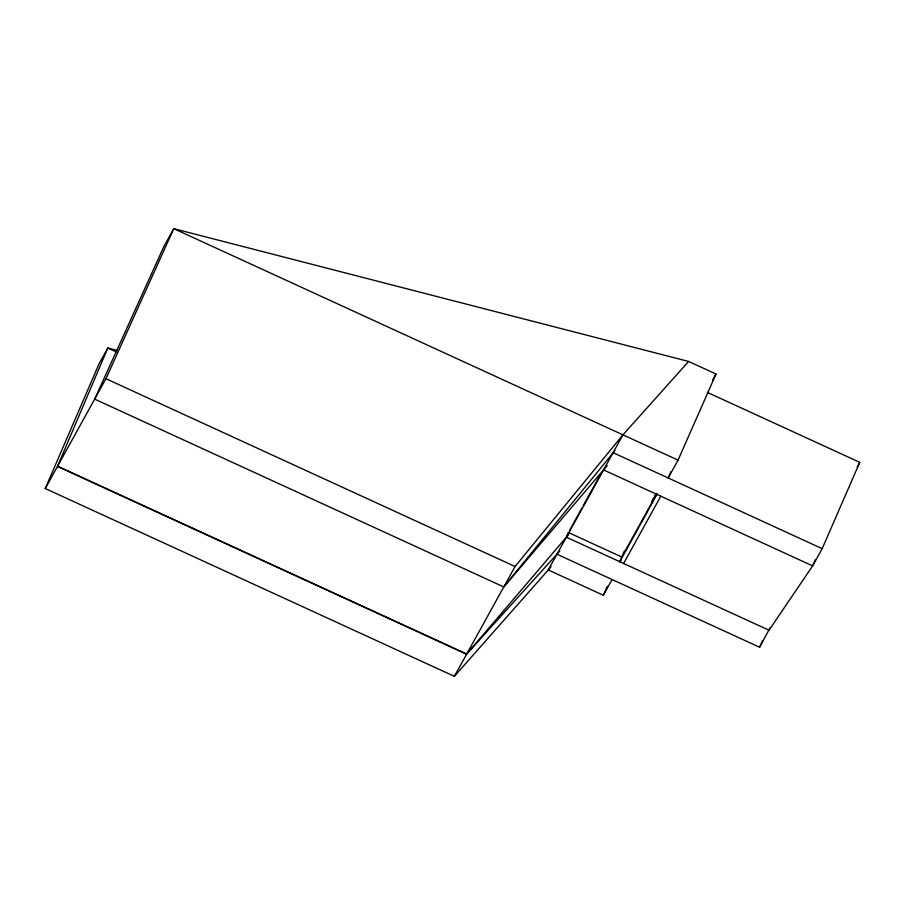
<?xml version="1.0" encoding="UTF-8"?>
<svg xmlns="http://www.w3.org/2000/svg" width="905" height="905" viewBox="0 0 905 905"><rect width="100%" height="100%" fill="white"/><g stroke="black" fill="none" stroke-linecap="round" stroke-linejoin="round"><path stroke-width="1.36" d="M652.086 501.483L652.448 500.635M652.709 500.013L652.403 501.031M654.858 495.804L655.107 495.182M624.337 551.156L619.755 561.711L621.362 559.641M551.066 566.813L454.367 676.34L45.25 488.53L99.086 363.776L107.797 348.029L117.356 350.495M770.144 627.64L759.612 647.245L556.948 554.211L466.709 653.998L57.603 466.188L107.797 348.029L116.779 352.147M654.62 496.393L654.994 495.521M57.479 466.414L466.584 654.225L566.36 537.197L769.024 630.231L812.645 565.897L822.181 548.656L859.75 462.353L707.45 392.442M671.035 471.539L668.195 477.964L678.049 460.147L716.025 374.036L688.615 361.457L622.934 434.853L548.249 569.958L603.364 595.264L607.334 586.27M759.612 647.245L762.451 640.819M652.935 499.424L653.421 498.395M815.496 559.516L812.645 565.897L603.556 469.91L503.78 586.938L94.674 399.128L163.918 246.477L173.771 228.66L688.615 361.457M45.25 488.53L105.953 378.709L173.771 228.66L678.049 460.147M654.191 497.354L653.274 499.334M652.844 500.205L653.331 499.164M652.494 500.929L652.958 499.945M652.641 500.578L652.053 501.721M454.367 676.34L515.069 566.507L622.934 434.853M569.777 530.059L581.949 508.044M583.306 505.59L600.886 473.779M712.744 379.976L716.025 374.036M656.996 493.406L621.826 557.028L568.419 532.513L566.36 537.197L568.261 535.16M619.755 561.711L656.951 494.424M603.364 595.264L612.063 579.517M623.602 563.487L660.797 496.189M857.273 466.833L859.75 462.353M503.78 586.938L614.959 450.566M603.556 469.91L607.187 465.656M556.948 554.211L559.765 551.066M613.081 452.67L822.181 548.656M105.953 378.709L515.069 566.507"/></g></svg>
